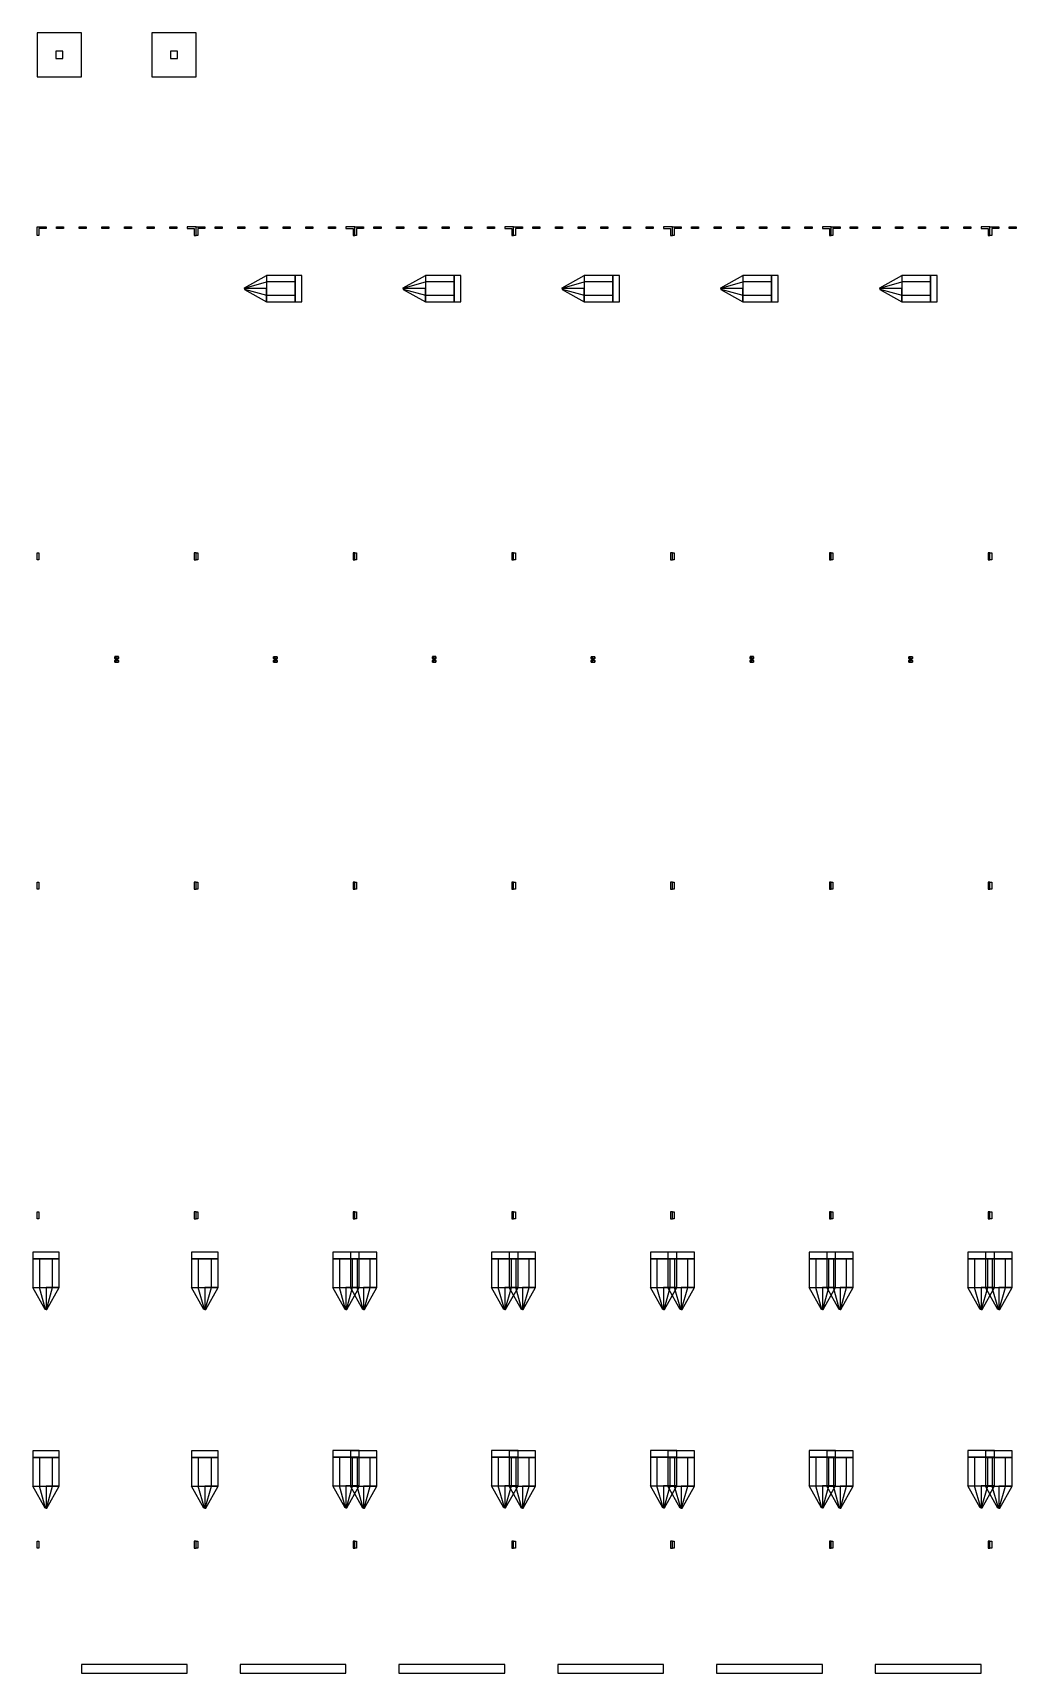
# Model space of a CAD drawing. Extents: x -50899 to 50899, y -48295 to 50898.
# Drawn here: x -27950 to -16803, y -29475 to -10875 of the extents above; entities that cross this region are included whole.
import ezdxf

# ---------------------------------------------------------------- set-up
doc = ezdxf.new("R2010")
doc.units = 0
doc.layers.add('GAP', color=1, linetype='continuous')
doc.layers.add('PIN', color=3, linetype='continuous')

# ---------------------------------------------------------------- blocks, each defined once
blk = doc.blocks.new('Q1')
at = {"layer": 'GAP'}
for points in [[(-100, 26050), (0, 26050), (0, 26030), (-80, 26030), (-80, 25950), (-100, 25950), (-100, 26050)], [(117, 26050), (197, 26050), (197, 26030), (117, 26030), (117, 26050)], [(374, 26050), (454, 26050), (454, 26030), (374, 26030), (374, 26050)], [(631, 26050), (711, 26050), (711, 26030), (631, 26030), (631, 26050)], [(889, 26050), (969, 26050), (969, 26030), (889, 26030), (889, 26050)], [(1146, 26050), (1226, 26050), (1226, 26030), (1146, 26030), (1146, 26050)], [(1403, 26050), (1483, 26050), (1483, 26030), (1403, 26030), (1403, 26050)], [(1700, 26050), (1600, 26050), (1600, 26030), (1680, 26030), (1680, 25950), (1700, 25950), (1700, 26050)], [(-100, 22274), (-100, 22354), (-80, 22354), (-80, 22274), (-100, 22274)], [(1700, 22274), (1700, 22354), (1680, 22354), (1680, 22274), (1700, 22274)], [(-100, 18539), (-100, 18619), (-80, 18619), (-80, 18539), (-100, 18539)], [(1700, 18539), (1700, 18619), (1680, 18619), (1680, 18539), (1700, 18539)], [(-100, 14803), (-100, 14883), (-80, 14883), (-80, 14803), (-100, 14803)], [(1700, 14803), (1700, 14883), (1680, 14883), (1680, 14803), (1700, 14803)], [(-100, 11067), (-100, 11147), (-80, 11147), (-80, 11067), (-100, 11067)], [(1700, 11067), (1700, 11147), (1680, 11147), (1680, 11067), (1700, 11067)]]:
    blk.add_lwpolyline(points, dxfattribs=at)
blk = doc.blocks.new('Q1GAP')
for points in [[(-100, 28250), (-100, 27750), (400, 27750), (400, 28250), (-100, 28250)], [(1200, 28250), (1200, 27750), (1700, 27750), (1700, 28250), (1200, 28250)], [(110, 28040), (110, 27960), (190, 27960), (190, 28040), (110, 28040)], [(1410, 28040), (1410, 27960), (1490, 27960), (1490, 28040), (1410, 28040)], [(2500, 25350), (2250, 25350), (2250, 25360), (2500, 25500), (2500, 25350)], [(2500, 25350), (2250, 25350), (2250, 25360), (2500, 25500), (2500, 25350)], [(2825, 25500), (2500, 25500), (2500, 25200), (2825, 25200), (2825, 25500)], [(2825, 25500), (2500, 25500), (2500, 25200), (2825, 25200), (2825, 25500)], [(2900, 25500), (2825, 25500), (2825, 25200), (2900, 25200), (2900, 25500)], [(2900, 25500), (2825, 25500), (2825, 25200), (2900, 25200), (2900, 25500)], [(2500, 25350), (2250, 25350), (2250, 25340), (2500, 25200), (2500, 25350)], [(2500, 25350), (2250, 25350), (2250, 25340), (2500, 25200), (2500, 25350)], [(780, 21156), (780, 21176), (780, 21176), (780, 21156), (780, 21156)], [(820, 21176), (820, 21176), (780, 21176), (780, 21176), (820, 21176)], [(798, 21146), (780, 21156), (780, 21156), (797, 21146), (798, 21146)], [(780, 21134), (800, 21144), (800, 21144), (780, 21134), (780, 21134)], [(780, 21114), (780, 21134), (780, 21134), (780, 21114), (780, 21114)], [(820, 21114), (820, 21114), (780, 21114), (780, 21114), (820, 21114)], [(803, 21146), (803, 21146), (797, 21146), (797, 21146), (803, 21146)], [(800, 21144), (800, 21146), (800, 21146), (800, 21144), (800, 21144)], [(800, 21144), (800, 21146), (800, 21146), (800, 21144), (800, 21144)], [(820, 21134), (800, 21144), (800, 21144), (820, 21134), (820, 21134)], [(802, 21146), (820, 21156), (820, 21156), (803, 21146), (802, 21146)], [(820, 21156), (820, 21176), (820, 21176), (820, 21156), (820, 21156)], [(820, 21114), (820, 21134), (820, 21134), (820, 21114), (820, 21114)], [(3250, 14425), (3250, 14350), (3550, 14350), (3550, 14425), (3250, 14425)], [(3250, 14425), (3250, 14350), (3550, 14350), (3550, 14425), (3250, 14425)], [(3250, 14350), (3250, 14025), (3550, 14025), (3550, 14350), (3250, 14350)], [(3250, 14350), (3250, 14025), (3550, 14025), (3550, 14350), (3250, 14350)], [(3400, 14025), (3400, 13775), (3390, 13775), (3250, 14025), (3400, 14025)], [(3400, 14025), (3400, 13775), (3390, 13775), (3250, 14025), (3400, 14025)], [(3400, 14025), (3400, 13775), (3410, 13775), (3550, 14025), (3400, 14025)], [(3400, 14025), (3400, 13775), (3410, 13775), (3550, 14025), (3400, 14025)], [(3250, 12175), (3250, 12100), (3550, 12100), (3550, 12175), (3250, 12175)], [(3250, 12175), (3250, 12100), (3550, 12100), (3550, 12175), (3250, 12175)], [(3250, 12100), (3250, 11775), (3550, 11775), (3550, 12100), (3250, 12100)], [(3250, 12100), (3250, 11775), (3550, 11775), (3550, 12100), (3250, 12100)], [(3400, 11775), (3400, 11525), (3390, 11525), (3250, 11775), (3400, 11775)], [(3400, 11775), (3400, 11525), (3390, 11525), (3250, 11775), (3400, 11775)], [(3400, 11775), (3400, 11525), (3410, 11525), (3550, 11775), (3400, 11775)], [(3400, 11775), (3400, 11525), (3410, 11525), (3550, 11775), (3400, 11775)], [(400, 9750), (400, 9650), (1600, 9650), (1600, 9750), (400, 9750)]]:
    blk.add_lwpolyline(points)
blk = doc.blocks.new('Q1PIN')
for points in [[(2500, 25350), (2250, 25350), (2250, 25355), (2500, 25425), (2500, 25350)], [(2500, 25350), (2250, 25350), (2250, 25355), (2500, 25425), (2500, 25350)], [(2500, 25350), (2250, 25350), (2250, 25345), (2500, 25275), (2500, 25350)], [(2500, 25350), (2250, 25350), (2250, 25345), (2500, 25275), (2500, 25350)], [(2825, 25425), (2500, 25425), (2500, 25275), (2825, 25275), (2825, 25425)], [(2825, 25425), (2500, 25425), (2500, 25275), (2825, 25275), (2825, 25425)], [(820, 21156.2), (820, 21176.2), (780, 21176.2), (780, 21156.2), (820, 21156.2)], [(800, 21146.2), (800, 21156.2), (780, 21156.2), (797.5, 21146.2), (800, 21146.2)], [(800, 21134), (800, 21144), (799.85, 21144), (780, 21134), (800, 21134)], [(820, 21114), (820, 21134), (780, 21134), (780, 21114), (820, 21114)], [(800.15, 21144), (800.15, 21146), (799.85, 21146), (799.85, 21144), (800.15, 21144)], [(800, 21146.2), (800, 21156.2), (820, 21156.2), (802.5, 21146.2), (800, 21146.2)], [(800, 21134), (800, 21144), (800.15, 21144), (820, 21134), (800, 21134)], [(3325, 14350), (3325, 14025), (3475, 14025), (3475, 14350), (3325, 14350)], [(3325, 14350), (3325, 14025), (3475, 14025), (3475, 14350), (3325, 14350)], [(3400, 14025), (3400, 13775), (3395, 13775), (3325, 14025), (3400, 14025)], [(3400, 14025), (3400, 13775), (3395, 13775), (3325, 14025), (3400, 14025)], [(3400, 14025), (3400, 13775), (3405, 13775), (3475, 14025), (3400, 14025)], [(3400, 14025), (3400, 13775), (3405, 13775), (3475, 14025), (3400, 14025)], [(3325, 12100), (3325, 11775), (3475, 11775), (3475, 12100), (3325, 12100)], [(3325, 12100), (3325, 11775), (3475, 11775), (3475, 12100), (3325, 12100)], [(3400, 11775), (3400, 11525), (3395, 11525), (3325, 11775), (3400, 11775)], [(3400, 11775), (3400, 11525), (3395, 11525), (3325, 11775), (3400, 11775)], [(3400, 11775), (3400, 11525), (3405, 11525), (3475, 11775), (3400, 11775)], [(3400, 11775), (3400, 11525), (3405, 11525), (3475, 11775), (3400, 11775)]]:
    blk.add_lwpolyline(points)
blk = doc.blocks.new('Q2')
at = {"layer": 'GAP'}
for points in [[(-100, 26050), (0, 26050), (0, 26030), (-80, 26030), (-80, 25950), (-100, 25950), (-100, 26050)], [(117, 26050), (197, 26050), (197, 26030), (117, 26030), (117, 26050)], [(374, 26050), (454, 26050), (454, 26030), (374, 26030), (374, 26050)], [(631, 26050), (711, 26050), (711, 26030), (631, 26030), (631, 26050)], [(889, 26050), (969, 26050), (969, 26030), (889, 26030), (889, 26050)], [(1146, 26050), (1226, 26050), (1226, 26030), (1146, 26030), (1146, 26050)], [(1403, 26050), (1483, 26050), (1483, 26030), (1403, 26030), (1403, 26050)], [(1700, 26050), (1600, 26050), (1600, 26030), (1680, 26030), (1680, 25950), (1700, 25950), (1700, 26050)], [(-100, 22274), (-100, 22354), (-80, 22354), (-80, 22274), (-100, 22274)], [(1700, 22274), (1700, 22354), (1680, 22354), (1680, 22274), (1700, 22274)], [(-100, 18539), (-100, 18619), (-80, 18619), (-80, 18539), (-100, 18539)], [(1700, 18539), (1700, 18619), (1680, 18619), (1680, 18539), (1700, 18539)], [(-100, 14803), (-100, 14883), (-80, 14883), (-80, 14803), (-100, 14803)], [(1700, 14803), (1700, 14883), (1680, 14883), (1680, 14803), (1700, 14803)], [(-100, 11067), (-100, 11147), (-80, 11147), (-80, 11067), (-100, 11067)], [(1700, 11067), (1700, 11147), (1680, 11147), (1680, 11067), (1700, 11067)]]:
    blk.add_lwpolyline(points, dxfattribs=at)
blk = doc.blocks.new('Q2GAP')
for points in [[(2500, 25350), (2250, 25350), (2250, 25360), (2500, 25500), (2500, 25350)], [(2500, 25350), (2250, 25350), (2250, 25360), (2500, 25500), (2500, 25350)], [(2825, 25500), (2500, 25500), (2500, 25200), (2825, 25200), (2825, 25500)], [(2825, 25500), (2500, 25500), (2500, 25200), (2825, 25200), (2825, 25500)], [(2900, 25500), (2825, 25500), (2825, 25200), (2900, 25200), (2900, 25500)], [(2900, 25500), (2825, 25500), (2825, 25200), (2900, 25200), (2900, 25500)], [(2500, 25350), (2250, 25350), (2250, 25340), (2500, 25200), (2500, 25350)], [(2500, 25350), (2250, 25350), (2250, 25340), (2500, 25200), (2500, 25350)], [(780, 21156), (780, 21176), (780, 21176), (780, 21156), (780, 21156)], [(820, 21176), (820, 21176), (780, 21176), (780, 21176), (820, 21176)], [(798, 21146), (780, 21156), (780, 21156), (797, 21146), (798, 21146)], [(780, 21134), (800, 21144), (800, 21144), (780, 21134), (780, 21134)], [(780, 21114), (780, 21134), (780, 21134), (780, 21114), (780, 21114)], [(820, 21114), (820, 21114), (780, 21114), (780, 21114), (820, 21114)], [(803, 21146), (803, 21146), (797, 21146), (797, 21146), (803, 21146)], [(800, 21144), (800, 21146), (800, 21146), (800, 21144), (800, 21144)], [(800, 21144), (800, 21146), (800, 21146), (800, 21144), (800, 21144)], [(820, 21134), (800, 21144), (800, 21144), (820, 21134), (820, 21134)], [(802, 21146), (820, 21156), (820, 21156), (803, 21146), (802, 21146)], [(820, 21156), (820, 21176), (820, 21176), (820, 21156), (820, 21156)], [(820, 21114), (820, 21134), (820, 21134), (820, 21114), (820, 21114)], [(-1950, 14425), (-1950, 14350), (-1650, 14350), (-1650, 14425), (-1950, 14425)], [(-1950, 14425), (-1950, 14350), (-1650, 14350), (-1650, 14425), (-1950, 14425)], [(-1950, 14350), (-1950, 14025), (-1650, 14025), (-1650, 14350), (-1950, 14350)], [(-1950, 14350), (-1950, 14025), (-1650, 14025), (-1650, 14350), (-1950, 14350)], [(3250, 14425), (3250, 14350), (3550, 14350), (3550, 14425), (3250, 14425)], [(3250, 14425), (3250, 14350), (3550, 14350), (3550, 14425), (3250, 14425)], [(3250, 14350), (3250, 14025), (3550, 14025), (3550, 14350), (3250, 14350)], [(3250, 14350), (3250, 14025), (3550, 14025), (3550, 14350), (3250, 14350)], [(-1800, 14025), (-1800, 13775), (-1810, 13775), (-1950, 14025), (-1800, 14025)], [(-1800, 14025), (-1800, 13775), (-1810, 13775), (-1950, 14025), (-1800, 14025)], [(-1800, 14025), (-1800, 13775), (-1790, 13775), (-1650, 14025), (-1800, 14025)], [(-1800, 14025), (-1800, 13775), (-1790, 13775), (-1650, 14025), (-1800, 14025)], [(3400, 14025), (3400, 13775), (3390, 13775), (3250, 14025), (3400, 14025)], [(3400, 14025), (3400, 13775), (3390, 13775), (3250, 14025), (3400, 14025)], [(3400, 14025), (3400, 13775), (3410, 13775), (3550, 14025), (3400, 14025)], [(3400, 14025), (3400, 13775), (3410, 13775), (3550, 14025), (3400, 14025)], [(-1950, 12170), (-1950, 12095), (-1650, 12095), (-1650, 12170), (-1950, 12170)], [(-1950, 12170), (-1950, 12095), (-1650, 12095), (-1650, 12170), (-1950, 12170)], [(-1950, 12095), (-1950, 11770), (-1650, 11770), (-1650, 12095), (-1950, 12095)], [(-1950, 12095), (-1950, 11770), (-1650, 11770), (-1650, 12095), (-1950, 12095)], [(3250, 12175), (3250, 12100), (3550, 12100), (3550, 12175), (3250, 12175)], [(3250, 12175), (3250, 12100), (3550, 12100), (3550, 12175), (3250, 12175)], [(3250, 12100), (3250, 11775), (3550, 11775), (3550, 12100), (3250, 12100)], [(3250, 12100), (3250, 11775), (3550, 11775), (3550, 12100), (3250, 12100)], [(-1800, 11770), (-1800, 11520), (-1810, 11520), (-1950, 11770), (-1800, 11770)], [(-1800, 11770), (-1800, 11520), (-1810, 11520), (-1950, 11770), (-1800, 11770)], [(-1800, 11770), (-1800, 11520), (-1790, 11520), (-1650, 11770), (-1800, 11770)], [(-1800, 11770), (-1800, 11520), (-1790, 11520), (-1650, 11770), (-1800, 11770)], [(3400, 11775), (3400, 11525), (3390, 11525), (3250, 11775), (3400, 11775)], [(3400, 11775), (3400, 11525), (3390, 11525), (3250, 11775), (3400, 11775)], [(3400, 11775), (3400, 11525), (3410, 11525), (3550, 11775), (3400, 11775)], [(3400, 11775), (3400, 11525), (3410, 11525), (3550, 11775), (3400, 11775)], [(400, 9750), (400, 9650), (1600, 9650), (1600, 9750), (400, 9750)]]:
    blk.add_lwpolyline(points)
blk = doc.blocks.new('Q2PIN')
for points in [[(2500, 25350), (2250, 25350), (2250, 25355), (2500, 25425), (2500, 25350)], [(2500, 25350), (2250, 25350), (2250, 25355), (2500, 25425), (2500, 25350)], [(2500, 25350), (2250, 25350), (2250, 25345), (2500, 25275), (2500, 25350)], [(2500, 25350), (2250, 25350), (2250, 25345), (2500, 25275), (2500, 25350)], [(2825, 25425), (2500, 25425), (2500, 25275), (2825, 25275), (2825, 25425)], [(2825, 25425), (2500, 25425), (2500, 25275), (2825, 25275), (2825, 25425)], [(820, 21156.15), (820, 21176.15), (780, 21176.15), (780, 21156.15), (820, 21156.15)], [(800, 21146.15), (800, 21156.15), (780, 21156.15), (797.5, 21146.15), (800, 21146.15)], [(800, 21134), (800, 21144), (799.85, 21144), (780, 21134), (800, 21134)], [(820, 21114), (820, 21134), (780, 21134), (780, 21114), (820, 21114)], [(800.15, 21144), (800.15, 21146), (799.85, 21146), (799.85, 21144), (800.15, 21144)], [(800, 21146.15), (800, 21156.15), (820, 21156.15), (802.5, 21146.15), (800, 21146.15)], [(800, 21134), (800, 21144), (800.15, 21144), (820, 21134), (800, 21134)], [(-1875, 14350), (-1875, 14025), (-1725, 14025), (-1725, 14350), (-1875, 14350)], [(-1875, 14350), (-1875, 14025), (-1725, 14025), (-1725, 14350), (-1875, 14350)], [(3325, 14350), (3325, 14025), (3475, 14025), (3475, 14350), (3325, 14350)], [(3325, 14350), (3325, 14025), (3475, 14025), (3475, 14350), (3325, 14350)], [(-1800, 14025), (-1800, 13775), (-1805, 13775), (-1875, 14025), (-1800, 14025)], [(-1800, 14025), (-1800, 13775), (-1805, 13775), (-1875, 14025), (-1800, 14025)], [(-1800, 14025), (-1800, 13775), (-1795, 13775), (-1725, 14025), (-1800, 14025)], [(-1800, 14025), (-1800, 13775), (-1795, 13775), (-1725, 14025), (-1800, 14025)], [(3400, 14025), (3400, 13775), (3395, 13775), (3325, 14025), (3400, 14025)], [(3400, 14025), (3400, 13775), (3395, 13775), (3325, 14025), (3400, 14025)], [(3400, 14025), (3400, 13775), (3405, 13775), (3475, 14025), (3400, 14025)], [(3400, 14025), (3400, 13775), (3405, 13775), (3475, 14025), (3400, 14025)], [(-1875, 12095), (-1875, 11770), (-1725, 11770), (-1725, 12095), (-1875, 12095)], [(-1875, 12095), (-1875, 11770), (-1725, 11770), (-1725, 12095), (-1875, 12095)], [(3325, 12100), (3325, 11775), (3475, 11775), (3475, 12100), (3325, 12100)], [(3325, 12100), (3325, 11775), (3475, 11775), (3475, 12100), (3325, 12100)], [(-1800, 11770), (-1800, 11520), (-1805, 11520), (-1875, 11770), (-1800, 11770)], [(-1800, 11770), (-1800, 11520), (-1805, 11520), (-1875, 11770), (-1800, 11770)], [(-1800, 11770), (-1800, 11520), (-1795, 11520), (-1725, 11770), (-1800, 11770)], [(-1800, 11770), (-1800, 11520), (-1795, 11520), (-1725, 11770), (-1800, 11770)], [(3400, 11775), (3400, 11525), (3395, 11525), (3325, 11775), (3400, 11775)], [(3400, 11775), (3400, 11525), (3395, 11525), (3325, 11775), (3400, 11775)], [(3400, 11775), (3400, 11525), (3405, 11525), (3475, 11775), (3400, 11775)], [(3400, 11775), (3400, 11525), (3405, 11525), (3475, 11775), (3400, 11775)]]:
    blk.add_lwpolyline(points)
blk = doc.blocks.new('Q3')
at = {"layer": 'GAP'}
for points in [[(-100, 26050), (0, 26050), (0, 26030), (-80, 26030), (-80, 25950), (-100, 25950), (-100, 26050)], [(117, 26050), (197, 26050), (197, 26030), (117, 26030), (117, 26050)], [(374, 26050), (454, 26050), (454, 26030), (374, 26030), (374, 26050)], [(631, 26050), (711, 26050), (711, 26030), (631, 26030), (631, 26050)], [(889, 26050), (969, 26050), (969, 26030), (889, 26030), (889, 26050)], [(1146, 26050), (1226, 26050), (1226, 26030), (1146, 26030), (1146, 26050)], [(1403, 26050), (1483, 26050), (1483, 26030), (1403, 26030), (1403, 26050)], [(1700, 26050), (1600, 26050), (1600, 26030), (1680, 26030), (1680, 25950), (1700, 25950), (1700, 26050)], [(-100, 22274), (-100, 22354), (-80, 22354), (-80, 22274), (-100, 22274)], [(1700, 22274), (1700, 22354), (1680, 22354), (1680, 22274), (1700, 22274)], [(-100, 18539), (-100, 18619), (-80, 18619), (-80, 18539), (-100, 18539)], [(1700, 18539), (1700, 18619), (1680, 18619), (1680, 18539), (1700, 18539)], [(-100, 14803), (-100, 14883), (-80, 14883), (-80, 14803), (-100, 14803)], [(1700, 14803), (1700, 14883), (1680, 14883), (1680, 14803), (1700, 14803)], [(-100, 11067), (-100, 11147), (-80, 11147), (-80, 11067), (-100, 11067)], [(1700, 11067), (1700, 11147), (1680, 11147), (1680, 11067), (1700, 11067)]]:
    blk.add_lwpolyline(points, dxfattribs=at)
blk = doc.blocks.new('Q3GAP')
for points in [[(2500, 25350), (2250, 25350), (2250, 25360), (2500, 25500), (2500, 25350)], [(2500, 25350), (2250, 25350), (2250, 25360), (2500, 25500), (2500, 25350)], [(2825, 25500), (2500, 25500), (2500, 25200), (2825, 25200), (2825, 25500)], [(2825, 25500), (2500, 25500), (2500, 25200), (2825, 25200), (2825, 25500)], [(2900, 25500), (2825, 25500), (2825, 25200), (2900, 25200), (2900, 25500)], [(2900, 25500), (2825, 25500), (2825, 25200), (2900, 25200), (2900, 25500)], [(2500, 25350), (2250, 25350), (2250, 25340), (2500, 25200), (2500, 25350)], [(2500, 25350), (2250, 25350), (2250, 25340), (2500, 25200), (2500, 25350)], [(780, 21156), (780, 21176), (780, 21176), (780, 21156), (780, 21156)], [(820, 21176), (820, 21176), (780, 21176), (780, 21176), (820, 21176)], [(798, 21146), (780, 21156), (780, 21156), (797, 21146), (798, 21146)], [(780, 21134), (800, 21144), (800, 21144), (780, 21134), (780, 21134)], [(780, 21114), (780, 21134), (780, 21134), (780, 21114), (780, 21114)], [(820, 21114), (820, 21114), (780, 21114), (780, 21114), (820, 21114)], [(803, 21146), (803, 21146), (797, 21146), (797, 21146), (803, 21146)], [(800, 21144), (800, 21146), (800, 21146), (800, 21144), (800, 21144)], [(800, 21144), (800, 21146), (800, 21146), (800, 21144), (800, 21144)], [(820, 21134), (800, 21144), (800, 21144), (820, 21134), (820, 21134)], [(802, 21146), (820, 21156), (820, 21156), (803, 21146), (802, 21146)], [(820, 21156), (820, 21176), (820, 21176), (820, 21156), (820, 21156)], [(820, 21114), (820, 21134), (820, 21134), (820, 21114), (820, 21114)], [(-1950, 14425), (-1950, 14350), (-1650, 14350), (-1650, 14425), (-1950, 14425)], [(-1950, 14425), (-1950, 14350), (-1650, 14350), (-1650, 14425), (-1950, 14425)], [(-1950, 14350), (-1950, 14025), (-1650, 14025), (-1650, 14350), (-1950, 14350)], [(-1950, 14350), (-1950, 14025), (-1650, 14025), (-1650, 14350), (-1950, 14350)], [(3250, 14425), (3250, 14350), (3550, 14350), (3550, 14425), (3250, 14425)], [(3250, 14425), (3250, 14350), (3550, 14350), (3550, 14425), (3250, 14425)], [(3250, 14350), (3250, 14025), (3550, 14025), (3550, 14350), (3250, 14350)], [(3250, 14350), (3250, 14025), (3550, 14025), (3550, 14350), (3250, 14350)], [(-1800, 14025), (-1800, 13775), (-1810, 13775), (-1950, 14025), (-1800, 14025)], [(-1800, 14025), (-1800, 13775), (-1810, 13775), (-1950, 14025), (-1800, 14025)], [(-1800, 14025), (-1800, 13775), (-1790, 13775), (-1650, 14025), (-1800, 14025)], [(-1800, 14025), (-1800, 13775), (-1790, 13775), (-1650, 14025), (-1800, 14025)], [(3400, 14025), (3400, 13775), (3390, 13775), (3250, 14025), (3400, 14025)], [(3400, 14025), (3400, 13775), (3390, 13775), (3250, 14025), (3400, 14025)], [(3400, 14025), (3400, 13775), (3410, 13775), (3550, 14025), (3400, 14025)], [(3400, 14025), (3400, 13775), (3410, 13775), (3550, 14025), (3400, 14025)], [(-1950, 12170), (-1950, 12095), (-1650, 12095), (-1650, 12170), (-1950, 12170)], [(-1950, 12170), (-1950, 12095), (-1650, 12095), (-1650, 12170), (-1950, 12170)], [(-1950, 12095), (-1950, 11770), (-1650, 11770), (-1650, 12095), (-1950, 12095)], [(-1950, 12095), (-1950, 11770), (-1650, 11770), (-1650, 12095), (-1950, 12095)], [(3250, 12175), (3250, 12100), (3550, 12100), (3550, 12175), (3250, 12175)], [(3250, 12175), (3250, 12100), (3550, 12100), (3550, 12175), (3250, 12175)], [(3250, 12100), (3250, 11775), (3550, 11775), (3550, 12100), (3250, 12100)], [(3250, 12100), (3250, 11775), (3550, 11775), (3550, 12100), (3250, 12100)], [(-1800, 11770), (-1800, 11520), (-1810, 11520), (-1950, 11770), (-1800, 11770)], [(-1800, 11770), (-1800, 11520), (-1810, 11520), (-1950, 11770), (-1800, 11770)], [(-1800, 11770), (-1800, 11520), (-1790, 11520), (-1650, 11770), (-1800, 11770)], [(-1800, 11770), (-1800, 11520), (-1790, 11520), (-1650, 11770), (-1800, 11770)], [(3400, 11775), (3400, 11525), (3390, 11525), (3250, 11775), (3400, 11775)], [(3400, 11775), (3400, 11525), (3390, 11525), (3250, 11775), (3400, 11775)], [(3400, 11775), (3400, 11525), (3410, 11525), (3550, 11775), (3400, 11775)], [(3400, 11775), (3400, 11525), (3410, 11525), (3550, 11775), (3400, 11775)], [(400, 9750), (400, 9650), (1600, 9650), (1600, 9750), (400, 9750)]]:
    blk.add_lwpolyline(points)
blk = doc.blocks.new('Q3PIN')
for points in [[(2500, 25350), (2250, 25350), (2250, 25355), (2500, 25425), (2500, 25350)], [(2500, 25350), (2250, 25350), (2250, 25355), (2500, 25425), (2500, 25350)], [(2500, 25350), (2250, 25350), (2250, 25345), (2500, 25275), (2500, 25350)], [(2500, 25350), (2250, 25350), (2250, 25345), (2500, 25275), (2500, 25350)], [(2825, 25425), (2500, 25425), (2500, 25275), (2825, 25275), (2825, 25425)], [(2825, 25425), (2500, 25425), (2500, 25275), (2825, 25275), (2825, 25425)], [(820, 21156.2), (820, 21176.2), (780, 21176.2), (780, 21156.2), (820, 21156.2)], [(800, 21146.2), (800, 21156.2), (780, 21156.2), (797.5, 21146.2), (800, 21146.2)], [(800, 21134), (800, 21144), (799.825, 21144), (780, 21134), (800, 21134)], [(820, 21114), (820, 21134), (780, 21134), (780, 21114), (820, 21114)], [(800.175, 21144), (800.175, 21146), (799.825, 21146), (799.825, 21144), (800.175, 21144)], [(800, 21146.2), (800, 21156.2), (820, 21156.2), (802.5, 21146.2), (800, 21146.2)], [(800, 21134), (800, 21144), (800.175, 21144), (820, 21134), (800, 21134)], [(-1875, 14350), (-1875, 14025), (-1725, 14025), (-1725, 14350), (-1875, 14350)], [(-1875, 14350), (-1875, 14025), (-1725, 14025), (-1725, 14350), (-1875, 14350)], [(3325, 14350), (3325, 14025), (3475, 14025), (3475, 14350), (3325, 14350)], [(3325, 14350), (3325, 14025), (3475, 14025), (3475, 14350), (3325, 14350)], [(-1800, 14025), (-1800, 13775), (-1805, 13775), (-1875, 14025), (-1800, 14025)], [(-1800, 14025), (-1800, 13775), (-1805, 13775), (-1875, 14025), (-1800, 14025)], [(-1800, 14025), (-1800, 13775), (-1795, 13775), (-1725, 14025), (-1800, 14025)], [(-1800, 14025), (-1800, 13775), (-1795, 13775), (-1725, 14025), (-1800, 14025)], [(3400, 14025), (3400, 13775), (3395, 13775), (3325, 14025), (3400, 14025)], [(3400, 14025), (3400, 13775), (3395, 13775), (3325, 14025), (3400, 14025)], [(3400, 14025), (3400, 13775), (3405, 13775), (3475, 14025), (3400, 14025)], [(3400, 14025), (3400, 13775), (3405, 13775), (3475, 14025), (3400, 14025)], [(-1875, 12095), (-1875, 11770), (-1725, 11770), (-1725, 12095), (-1875, 12095)], [(-1875, 12095), (-1875, 11770), (-1725, 11770), (-1725, 12095), (-1875, 12095)], [(3325, 12100), (3325, 11775), (3475, 11775), (3475, 12100), (3325, 12100)], [(3325, 12100), (3325, 11775), (3475, 11775), (3475, 12100), (3325, 12100)], [(-1800, 11770), (-1800, 11520), (-1805, 11520), (-1875, 11770), (-1800, 11770)], [(-1800, 11770), (-1800, 11520), (-1805, 11520), (-1875, 11770), (-1800, 11770)], [(-1800, 11770), (-1800, 11520), (-1795, 11520), (-1725, 11770), (-1800, 11770)], [(-1800, 11770), (-1800, 11520), (-1795, 11520), (-1725, 11770), (-1800, 11770)], [(3400, 11775), (3400, 11525), (3395, 11525), (3325, 11775), (3400, 11775)], [(3400, 11775), (3400, 11525), (3395, 11525), (3325, 11775), (3400, 11775)], [(3400, 11775), (3400, 11525), (3405, 11525), (3475, 11775), (3400, 11775)], [(3400, 11775), (3400, 11525), (3405, 11525), (3475, 11775), (3400, 11775)]]:
    blk.add_lwpolyline(points)
blk = doc.blocks.new('Q4')
at = {"layer": 'GAP'}
for points in [[(-100, 26050), (0, 26050), (0, 26030), (-80, 26030), (-80, 25950), (-100, 25950), (-100, 26050)], [(117, 26050), (197, 26050), (197, 26030), (117, 26030), (117, 26050)], [(374, 26050), (454, 26050), (454, 26030), (374, 26030), (374, 26050)], [(631, 26050), (711, 26050), (711, 26030), (631, 26030), (631, 26050)], [(889, 26050), (969, 26050), (969, 26030), (889, 26030), (889, 26050)], [(1146, 26050), (1226, 26050), (1226, 26030), (1146, 26030), (1146, 26050)], [(1403, 26050), (1483, 26050), (1483, 26030), (1403, 26030), (1403, 26050)], [(1700, 26050), (1600, 26050), (1600, 26030), (1680, 26030), (1680, 25950), (1700, 25950), (1700, 26050)], [(-100, 22274), (-100, 22354), (-80, 22354), (-80, 22274), (-100, 22274)], [(1700, 22274), (1700, 22354), (1680, 22354), (1680, 22274), (1700, 22274)], [(-100, 18539), (-100, 18619), (-80, 18619), (-80, 18539), (-100, 18539)], [(1700, 18539), (1700, 18619), (1680, 18619), (1680, 18539), (1700, 18539)], [(-100, 14803), (-100, 14883), (-80, 14883), (-80, 14803), (-100, 14803)], [(1700, 14803), (1700, 14883), (1680, 14883), (1680, 14803), (1700, 14803)], [(-100, 11067), (-100, 11147), (-80, 11147), (-80, 11067), (-100, 11067)], [(1700, 11067), (1700, 11147), (1680, 11147), (1680, 11067), (1700, 11067)]]:
    blk.add_lwpolyline(points, dxfattribs=at)
blk = doc.blocks.new('Q4GAP')
for points in [[(2500, 25350), (2250, 25350), (2250, 25360), (2500, 25500), (2500, 25350)], [(2500, 25350), (2250, 25350), (2250, 25360), (2500, 25500), (2500, 25350)], [(2825, 25500), (2500, 25500), (2500, 25200), (2825, 25200), (2825, 25500)], [(2825, 25500), (2500, 25500), (2500, 25200), (2825, 25200), (2825, 25500)], [(2900, 25500), (2825, 25500), (2825, 25200), (2900, 25200), (2900, 25500)], [(2900, 25500), (2825, 25500), (2825, 25200), (2900, 25200), (2900, 25500)], [(2500, 25350), (2250, 25350), (2250, 25340), (2500, 25200), (2500, 25350)], [(2500, 25350), (2250, 25350), (2250, 25340), (2500, 25200), (2500, 25350)], [(780, 21156), (780, 21176), (780, 21176), (780, 21156), (780, 21156)], [(820, 21176), (820, 21176), (780, 21176), (780, 21176), (820, 21176)], [(798, 21146), (780, 21156), (780, 21156), (797, 21146), (798, 21146)], [(780, 21134), (800, 21144), (800, 21144), (780, 21134), (780, 21134)], [(780, 21114), (780, 21134), (780, 21134), (780, 21114), (780, 21114)], [(820, 21114), (820, 21114), (780, 21114), (780, 21114), (820, 21114)], [(803, 21146), (803, 21146), (797, 21146), (797, 21146), (803, 21146)], [(800, 21144), (800, 21146), (800, 21146), (800, 21144), (800, 21144)], [(800, 21144), (800, 21146), (800, 21146), (800, 21144), (800, 21144)], [(820, 21134), (800, 21144), (800, 21144), (820, 21134), (820, 21134)], [(802, 21146), (820, 21156), (820, 21156), (803, 21146), (802, 21146)], [(820, 21156), (820, 21176), (820, 21176), (820, 21156), (820, 21156)], [(820, 21114), (820, 21134), (820, 21134), (820, 21114), (820, 21114)], [(-1950, 14425), (-1950, 14350), (-1650, 14350), (-1650, 14425), (-1950, 14425)], [(-1950, 14425), (-1950, 14350), (-1650, 14350), (-1650, 14425), (-1950, 14425)], [(-1950, 14350), (-1950, 14025), (-1650, 14025), (-1650, 14350), (-1950, 14350)], [(-1950, 14350), (-1950, 14025), (-1650, 14025), (-1650, 14350), (-1950, 14350)], [(3250, 14425), (3250, 14350), (3550, 14350), (3550, 14425), (3250, 14425)], [(3250, 14425), (3250, 14350), (3550, 14350), (3550, 14425), (3250, 14425)], [(3250, 14350), (3250, 14025), (3550, 14025), (3550, 14350), (3250, 14350)], [(3250, 14350), (3250, 14025), (3550, 14025), (3550, 14350), (3250, 14350)], [(-1800, 14025), (-1800, 13775), (-1810, 13775), (-1950, 14025), (-1800, 14025)], [(-1800, 14025), (-1800, 13775), (-1810, 13775), (-1950, 14025), (-1800, 14025)], [(-1800, 14025), (-1800, 13775), (-1790, 13775), (-1650, 14025), (-1800, 14025)], [(-1800, 14025), (-1800, 13775), (-1790, 13775), (-1650, 14025), (-1800, 14025)], [(3400, 14025), (3400, 13775), (3390, 13775), (3250, 14025), (3400, 14025)], [(3400, 14025), (3400, 13775), (3390, 13775), (3250, 14025), (3400, 14025)], [(3400, 14025), (3400, 13775), (3410, 13775), (3550, 14025), (3400, 14025)], [(3400, 14025), (3400, 13775), (3410, 13775), (3550, 14025), (3400, 14025)], [(-1950, 12170), (-1950, 12095), (-1650, 12095), (-1650, 12170), (-1950, 12170)], [(-1950, 12170), (-1950, 12095), (-1650, 12095), (-1650, 12170), (-1950, 12170)], [(-1950, 12095), (-1950, 11770), (-1650, 11770), (-1650, 12095), (-1950, 12095)], [(-1950, 12095), (-1950, 11770), (-1650, 11770), (-1650, 12095), (-1950, 12095)], [(3250, 12175), (3250, 12100), (3550, 12100), (3550, 12175), (3250, 12175)], [(3250, 12175), (3250, 12100), (3550, 12100), (3550, 12175), (3250, 12175)], [(3250, 12100), (3250, 11775), (3550, 11775), (3550, 12100), (3250, 12100)], [(3250, 12100), (3250, 11775), (3550, 11775), (3550, 12100), (3250, 12100)], [(-1800, 11770), (-1800, 11520), (-1810, 11520), (-1950, 11770), (-1800, 11770)], [(-1800, 11770), (-1800, 11520), (-1810, 11520), (-1950, 11770), (-1800, 11770)], [(-1800, 11770), (-1800, 11520), (-1790, 11520), (-1650, 11770), (-1800, 11770)], [(-1800, 11770), (-1800, 11520), (-1790, 11520), (-1650, 11770), (-1800, 11770)], [(3400, 11775), (3400, 11525), (3390, 11525), (3250, 11775), (3400, 11775)], [(3400, 11775), (3400, 11525), (3390, 11525), (3250, 11775), (3400, 11775)], [(3400, 11775), (3400, 11525), (3410, 11525), (3550, 11775), (3400, 11775)], [(3400, 11775), (3400, 11525), (3410, 11525), (3550, 11775), (3400, 11775)], [(400, 9750), (400, 9650), (1600, 9650), (1600, 9750), (400, 9750)]]:
    blk.add_lwpolyline(points)
blk = doc.blocks.new('Q4PIN')
for points in [[(2500, 25350), (2250, 25350), (2250, 25355), (2500, 25425), (2500, 25350)], [(2500, 25350), (2250, 25350), (2250, 25355), (2500, 25425), (2500, 25350)], [(2500, 25350), (2250, 25350), (2250, 25345), (2500, 25275), (2500, 25350)], [(2500, 25350), (2250, 25350), (2250, 25345), (2500, 25275), (2500, 25350)], [(2825, 25425), (2500, 25425), (2500, 25275), (2825, 25275), (2825, 25425)], [(2825, 25425), (2500, 25425), (2500, 25275), (2825, 25275), (2825, 25425)], [(820, 21156.15), (820, 21176.15), (780, 21176.15), (780, 21156.15), (820, 21156.15)], [(800, 21146.15), (800, 21156.15), (780, 21156.15), (797.5, 21146.15), (800, 21146.15)], [(800, 21134), (800, 21144), (799.825, 21144), (780, 21134), (800, 21134)], [(820, 21114), (820, 21134), (780, 21134), (780, 21114), (820, 21114)], [(800.175, 21144), (800.175, 21146), (799.825, 21146), (799.825, 21144), (800.175, 21144)], [(800, 21146.15), (800, 21156.15), (820, 21156.15), (802.5, 21146.15), (800, 21146.15)], [(800, 21134), (800, 21144), (800.175, 21144), (820, 21134), (800, 21134)], [(-1875, 14350), (-1875, 14025), (-1725, 14025), (-1725, 14350), (-1875, 14350)], [(-1875, 14350), (-1875, 14025), (-1725, 14025), (-1725, 14350), (-1875, 14350)], [(3325, 14350), (3325, 14025), (3475, 14025), (3475, 14350), (3325, 14350)], [(3325, 14350), (3325, 14025), (3475, 14025), (3475, 14350), (3325, 14350)], [(-1800, 14025), (-1800, 13775), (-1805, 13775), (-1875, 14025), (-1800, 14025)], [(-1800, 14025), (-1800, 13775), (-1805, 13775), (-1875, 14025), (-1800, 14025)], [(-1800, 14025), (-1800, 13775), (-1795, 13775), (-1725, 14025), (-1800, 14025)], [(-1800, 14025), (-1800, 13775), (-1795, 13775), (-1725, 14025), (-1800, 14025)], [(3400, 14025), (3400, 13775), (3395, 13775), (3325, 14025), (3400, 14025)], [(3400, 14025), (3400, 13775), (3395, 13775), (3325, 14025), (3400, 14025)], [(3400, 14025), (3400, 13775), (3405, 13775), (3475, 14025), (3400, 14025)], [(3400, 14025), (3400, 13775), (3405, 13775), (3475, 14025), (3400, 14025)], [(-1875, 12095), (-1875, 11770), (-1725, 11770), (-1725, 12095), (-1875, 12095)], [(-1875, 12095), (-1875, 11770), (-1725, 11770), (-1725, 12095), (-1875, 12095)], [(3325, 12100), (3325, 11775), (3475, 11775), (3475, 12100), (3325, 12100)], [(3325, 12100), (3325, 11775), (3475, 11775), (3475, 12100), (3325, 12100)], [(-1800, 11770), (-1800, 11520), (-1805, 11520), (-1875, 11770), (-1800, 11770)], [(-1800, 11770), (-1800, 11520), (-1805, 11520), (-1875, 11770), (-1800, 11770)], [(-1800, 11770), (-1800, 11520), (-1795, 11520), (-1725, 11770), (-1800, 11770)], [(-1800, 11770), (-1800, 11520), (-1795, 11520), (-1725, 11770), (-1800, 11770)], [(3400, 11775), (3400, 11525), (3395, 11525), (3325, 11775), (3400, 11775)], [(3400, 11775), (3400, 11525), (3395, 11525), (3325, 11775), (3400, 11775)], [(3400, 11775), (3400, 11525), (3405, 11525), (3475, 11775), (3400, 11775)], [(3400, 11775), (3400, 11525), (3405, 11525), (3475, 11775), (3400, 11775)]]:
    blk.add_lwpolyline(points)
blk = doc.blocks.new('Q5')
at = {"layer": 'GAP'}
for points in [[(-100, 26050), (0, 26050), (0, 26030), (-80, 26030), (-80, 25950), (-100, 25950), (-100, 26050)], [(117, 26050), (197, 26050), (197, 26030), (117, 26030), (117, 26050)], [(374, 26050), (454, 26050), (454, 26030), (374, 26030), (374, 26050)], [(631, 26050), (711, 26050), (711, 26030), (631, 26030), (631, 26050)], [(889, 26050), (969, 26050), (969, 26030), (889, 26030), (889, 26050)], [(1146, 26050), (1226, 26050), (1226, 26030), (1146, 26030), (1146, 26050)], [(1403, 26050), (1483, 26050), (1483, 26030), (1403, 26030), (1403, 26050)], [(1700, 26050), (1600, 26050), (1600, 26030), (1680, 26030), (1680, 25950), (1700, 25950), (1700, 26050)], [(-100, 22274), (-100, 22354), (-80, 22354), (-80, 22274), (-100, 22274)], [(1700, 22274), (1700, 22354), (1680, 22354), (1680, 22274), (1700, 22274)], [(-100, 18539), (-100, 18619), (-80, 18619), (-80, 18539), (-100, 18539)], [(1700, 18539), (1700, 18619), (1680, 18619), (1680, 18539), (1700, 18539)], [(-100, 14803), (-100, 14883), (-80, 14883), (-80, 14803), (-100, 14803)], [(1700, 14803), (1700, 14883), (1680, 14883), (1680, 14803), (1700, 14803)], [(-100, 11067), (-100, 11147), (-80, 11147), (-80, 11067), (-100, 11067)], [(1700, 11067), (1700, 11147), (1680, 11147), (1680, 11067), (1700, 11067)]]:
    blk.add_lwpolyline(points, dxfattribs=at)
blk = doc.blocks.new('Q5GAP')
for points in [[(2500, 25350), (2250, 25350), (2250, 25360), (2500, 25500), (2500, 25350)], [(2500, 25350), (2250, 25350), (2250, 25360), (2500, 25500), (2500, 25350)], [(2825, 25500), (2500, 25500), (2500, 25200), (2825, 25200), (2825, 25500)], [(2825, 25500), (2500, 25500), (2500, 25200), (2825, 25200), (2825, 25500)], [(2900, 25500), (2825, 25500), (2825, 25200), (2900, 25200), (2900, 25500)], [(2900, 25500), (2825, 25500), (2825, 25200), (2900, 25200), (2900, 25500)], [(2500, 25350), (2250, 25350), (2250, 25340), (2500, 25200), (2500, 25350)], [(2500, 25350), (2250, 25350), (2250, 25340), (2500, 25200), (2500, 25350)], [(780, 21156), (780, 21176), (780, 21176), (780, 21156), (780, 21156)], [(820, 21176), (820, 21176), (780, 21176), (780, 21176), (820, 21176)], [(798, 21146), (780, 21156), (780, 21156), (797, 21146), (798, 21146)], [(780, 21134), (800, 21144), (800, 21144), (780, 21134), (780, 21134)], [(780, 21114), (780, 21134), (780, 21134), (780, 21114), (780, 21114)], [(820, 21114), (820, 21114), (780, 21114), (780, 21114), (820, 21114)], [(803, 21146), (803, 21146), (797, 21146), (797, 21146), (803, 21146)], [(800, 21144), (800, 21146), (800, 21146), (800, 21144), (800, 21144)], [(800, 21144), (800, 21146), (800, 21146), (800, 21144), (800, 21144)], [(820, 21134), (800, 21144), (800, 21144), (820, 21134), (820, 21134)], [(802, 21146), (820, 21156), (820, 21156), (803, 21146), (802, 21146)], [(820, 21156), (820, 21176), (820, 21176), (820, 21156), (820, 21156)], [(820, 21114), (820, 21134), (820, 21134), (820, 21114), (820, 21114)], [(-1950, 14425), (-1950, 14350), (-1650, 14350), (-1650, 14425), (-1950, 14425)], [(-1950, 14425), (-1950, 14350), (-1650, 14350), (-1650, 14425), (-1950, 14425)], [(-1950, 14350), (-1950, 14025), (-1650, 14025), (-1650, 14350), (-1950, 14350)], [(-1950, 14350), (-1950, 14025), (-1650, 14025), (-1650, 14350), (-1950, 14350)], [(3250, 14425), (3250, 14350), (3550, 14350), (3550, 14425), (3250, 14425)], [(3250, 14425), (3250, 14350), (3550, 14350), (3550, 14425), (3250, 14425)], [(3250, 14350), (3250, 14025), (3550, 14025), (3550, 14350), (3250, 14350)], [(3250, 14350), (3250, 14025), (3550, 14025), (3550, 14350), (3250, 14350)], [(-1800, 14025), (-1800, 13775), (-1810, 13775), (-1950, 14025), (-1800, 14025)], [(-1800, 14025), (-1800, 13775), (-1810, 13775), (-1950, 14025), (-1800, 14025)], [(-1800, 14025), (-1800, 13775), (-1790, 13775), (-1650, 14025), (-1800, 14025)], [(-1800, 14025), (-1800, 13775), (-1790, 13775), (-1650, 14025), (-1800, 14025)], [(3400, 14025), (3400, 13775), (3390, 13775), (3250, 14025), (3400, 14025)], [(3400, 14025), (3400, 13775), (3390, 13775), (3250, 14025), (3400, 14025)], [(3400, 14025), (3400, 13775), (3410, 13775), (3550, 14025), (3400, 14025)], [(3400, 14025), (3400, 13775), (3410, 13775), (3550, 14025), (3400, 14025)], [(-1950, 12170), (-1950, 12095), (-1650, 12095), (-1650, 12170), (-1950, 12170)], [(-1950, 12170), (-1950, 12095), (-1650, 12095), (-1650, 12170), (-1950, 12170)], [(-1950, 12095), (-1950, 11770), (-1650, 11770), (-1650, 12095), (-1950, 12095)], [(-1950, 12095), (-1950, 11770), (-1650, 11770), (-1650, 12095), (-1950, 12095)], [(3250, 12175), (3250, 12100), (3550, 12100), (3550, 12175), (3250, 12175)], [(3250, 12175), (3250, 12100), (3550, 12100), (3550, 12175), (3250, 12175)], [(3250, 12100), (3250, 11775), (3550, 11775), (3550, 12100), (3250, 12100)], [(3250, 12100), (3250, 11775), (3550, 11775), (3550, 12100), (3250, 12100)], [(-1800, 11770), (-1800, 11520), (-1810, 11520), (-1950, 11770), (-1800, 11770)], [(-1800, 11770), (-1800, 11520), (-1810, 11520), (-1950, 11770), (-1800, 11770)], [(-1800, 11770), (-1800, 11520), (-1790, 11520), (-1650, 11770), (-1800, 11770)], [(-1800, 11770), (-1800, 11520), (-1790, 11520), (-1650, 11770), (-1800, 11770)], [(3400, 11775), (3400, 11525), (3390, 11525), (3250, 11775), (3400, 11775)], [(3400, 11775), (3400, 11525), (3390, 11525), (3250, 11775), (3400, 11775)], [(3400, 11775), (3400, 11525), (3410, 11525), (3550, 11775), (3400, 11775)], [(3400, 11775), (3400, 11525), (3410, 11525), (3550, 11775), (3400, 11775)], [(400, 9750), (400, 9650), (1600, 9650), (1600, 9750), (400, 9750)]]:
    blk.add_lwpolyline(points)
blk = doc.blocks.new('Q5PIN')
for points in [[(2500, 25350), (2250, 25350), (2250, 25355), (2500, 25425), (2500, 25350)], [(2500, 25350), (2250, 25350), (2250, 25355), (2500, 25425), (2500, 25350)], [(2500, 25350), (2250, 25350), (2250, 25345), (2500, 25275), (2500, 25350)], [(2500, 25350), (2250, 25350), (2250, 25345), (2500, 25275), (2500, 25350)], [(2825, 25425), (2500, 25425), (2500, 25275), (2825, 25275), (2825, 25425)], [(2825, 25425), (2500, 25425), (2500, 25275), (2825, 25275), (2825, 25425)], [(820, 21156.2), (820, 21176.2), (780, 21176.2), (780, 21156.2), (820, 21156.2)], [(800, 21146.2), (800, 21156.2), (780, 21156.2), (797.5, 21146.2), (800, 21146.2)], [(800, 21134), (800, 21144), (799.795, 21144), (780, 21134), (800, 21134)], [(820, 21114), (820, 21134), (780, 21134), (780, 21114), (820, 21114)], [(800.205, 21144), (800.205, 21146), (799.795, 21146), (799.795, 21144), (800.205, 21144)], [(800, 21146.2), (800, 21156.2), (820, 21156.2), (802.5, 21146.2), (800, 21146.2)], [(800, 21134), (800, 21144), (800.205, 21144), (820, 21134), (800, 21134)], [(-1875, 14350), (-1875, 14025), (-1725, 14025), (-1725, 14350), (-1875, 14350)], [(-1875, 14350), (-1875, 14025), (-1725, 14025), (-1725, 14350), (-1875, 14350)], [(3325, 14350), (3325, 14025), (3475, 14025), (3475, 14350), (3325, 14350)], [(3325, 14350), (3325, 14025), (3475, 14025), (3475, 14350), (3325, 14350)], [(-1800, 14025), (-1800, 13775), (-1805, 13775), (-1875, 14025), (-1800, 14025)], [(-1800, 14025), (-1800, 13775), (-1805, 13775), (-1875, 14025), (-1800, 14025)], [(-1800, 14025), (-1800, 13775), (-1795, 13775), (-1725, 14025), (-1800, 14025)], [(-1800, 14025), (-1800, 13775), (-1795, 13775), (-1725, 14025), (-1800, 14025)], [(3400, 14025), (3400, 13775), (3395, 13775), (3325, 14025), (3400, 14025)], [(3400, 14025), (3400, 13775), (3395, 13775), (3325, 14025), (3400, 14025)], [(3400, 14025), (3400, 13775), (3405, 13775), (3475, 14025), (3400, 14025)], [(3400, 14025), (3400, 13775), (3405, 13775), (3475, 14025), (3400, 14025)], [(-1875, 12095), (-1875, 11770), (-1725, 11770), (-1725, 12095), (-1875, 12095)], [(-1875, 12095), (-1875, 11770), (-1725, 11770), (-1725, 12095), (-1875, 12095)], [(3325, 12100), (3325, 11775), (3475, 11775), (3475, 12100), (3325, 12100)], [(3325, 12100), (3325, 11775), (3475, 11775), (3475, 12100), (3325, 12100)], [(-1800, 11770), (-1800, 11520), (-1805, 11520), (-1875, 11770), (-1800, 11770)], [(-1800, 11770), (-1800, 11520), (-1805, 11520), (-1875, 11770), (-1800, 11770)], [(-1800, 11770), (-1800, 11520), (-1795, 11520), (-1725, 11770), (-1800, 11770)], [(-1800, 11770), (-1800, 11520), (-1795, 11520), (-1725, 11770), (-1800, 11770)], [(3400, 11775), (3400, 11525), (3395, 11525), (3325, 11775), (3400, 11775)], [(3400, 11775), (3400, 11525), (3395, 11525), (3325, 11775), (3400, 11775)], [(3400, 11775), (3400, 11525), (3405, 11525), (3475, 11775), (3400, 11775)], [(3400, 11775), (3400, 11525), (3405, 11525), (3475, 11775), (3400, 11775)]]:
    blk.add_lwpolyline(points)
blk = doc.blocks.new('Q6')
at = {"layer": 'GAP'}
for points in [[(-100, 26050), (0, 26050), (0, 26030), (-80, 26030), (-80, 25950), (-100, 25950), (-100, 26050)], [(117, 26050), (197, 26050), (197, 26030), (117, 26030), (117, 26050)], [(374, 26050), (454, 26050), (454, 26030), (374, 26030), (374, 26050)], [(631, 26050), (711, 26050), (711, 26030), (631, 26030), (631, 26050)], [(889, 26050), (969, 26050), (969, 26030), (889, 26030), (889, 26050)], [(1146, 26050), (1226, 26050), (1226, 26030), (1146, 26030), (1146, 26050)], [(1403, 26050), (1483, 26050), (1483, 26030), (1403, 26030), (1403, 26050)], [(1700, 26050), (1600, 26050), (1600, 26030), (1680, 26030), (1680, 25950), (1700, 25950), (1700, 26050)], [(-100, 22274), (-100, 22354), (-80, 22354), (-80, 22274), (-100, 22274)], [(1700, 22274), (1700, 22354), (1680, 22354), (1680, 22274), (1700, 22274)], [(-100, 18539), (-100, 18619), (-80, 18619), (-80, 18539), (-100, 18539)], [(1700, 18539), (1700, 18619), (1680, 18619), (1680, 18539), (1700, 18539)], [(-100, 14803), (-100, 14883), (-80, 14883), (-80, 14803), (-100, 14803)], [(1700, 14803), (1700, 14883), (1680, 14883), (1680, 14803), (1700, 14803)], [(-100, 11067), (-100, 11147), (-80, 11147), (-80, 11067), (-100, 11067)], [(1700, 11067), (1700, 11147), (1680, 11147), (1680, 11067), (1700, 11067)]]:
    blk.add_lwpolyline(points, dxfattribs=at)
blk = doc.blocks.new('Q6GAP')
for points in [[(780, 21156), (780, 21176), (780, 21176), (780, 21156), (780, 21156)], [(820, 21176), (820, 21176), (780, 21176), (780, 21176), (820, 21176)], [(798, 21146), (780, 21156), (780, 21156), (797, 21146), (798, 21146)], [(780, 21134), (800, 21144), (800, 21144), (780, 21134), (780, 21134)], [(780, 21114), (780, 21134), (780, 21134), (780, 21114), (780, 21114)], [(820, 21114), (820, 21114), (780, 21114), (780, 21114), (820, 21114)], [(803, 21146), (803, 21146), (797, 21146), (797, 21146), (803, 21146)], [(800, 21144), (800, 21146), (800, 21146), (800, 21144), (800, 21144)], [(800, 21144), (800, 21146), (800, 21146), (800, 21144), (800, 21144)], [(820, 21134), (800, 21144), (800, 21144), (820, 21134), (820, 21134)], [(802, 21146), (820, 21156), (820, 21156), (803, 21146), (802, 21146)], [(820, 21156), (820, 21176), (820, 21176), (820, 21156), (820, 21156)], [(820, 21114), (820, 21134), (820, 21134), (820, 21114), (820, 21114)], [(-1950, 14425), (-1950, 14350), (-1650, 14350), (-1650, 14425), (-1950, 14425)], [(-1950, 14425), (-1950, 14350), (-1650, 14350), (-1650, 14425), (-1950, 14425)], [(-1950, 14350), (-1950, 14025), (-1650, 14025), (-1650, 14350), (-1950, 14350)], [(-1950, 14350), (-1950, 14025), (-1650, 14025), (-1650, 14350), (-1950, 14350)], [(-1800, 14025), (-1800, 13775), (-1810, 13775), (-1950, 14025), (-1800, 14025)], [(-1800, 14025), (-1800, 13775), (-1810, 13775), (-1950, 14025), (-1800, 14025)], [(-1800, 14025), (-1800, 13775), (-1790, 13775), (-1650, 14025), (-1800, 14025)], [(-1800, 14025), (-1800, 13775), (-1790, 13775), (-1650, 14025), (-1800, 14025)], [(-1950, 12170), (-1950, 12095), (-1650, 12095), (-1650, 12170), (-1950, 12170)], [(-1950, 12170), (-1950, 12095), (-1650, 12095), (-1650, 12170), (-1950, 12170)], [(-1950, 12095), (-1950, 11770), (-1650, 11770), (-1650, 12095), (-1950, 12095)], [(-1950, 12095), (-1950, 11770), (-1650, 11770), (-1650, 12095), (-1950, 12095)], [(-1800, 11770), (-1800, 11520), (-1810, 11520), (-1950, 11770), (-1800, 11770)], [(-1800, 11770), (-1800, 11520), (-1810, 11520), (-1950, 11770), (-1800, 11770)], [(-1800, 11770), (-1800, 11520), (-1790, 11520), (-1650, 11770), (-1800, 11770)], [(-1800, 11770), (-1800, 11520), (-1790, 11520), (-1650, 11770), (-1800, 11770)], [(400, 9750), (400, 9650), (1600, 9650), (1600, 9750), (400, 9750)]]:
    blk.add_lwpolyline(points)
blk = doc.blocks.new('Q6PIN')
for points in [[(820, 21156.15), (820, 21176.15), (780, 21176.15), (780, 21156.15), (820, 21156.15)], [(800, 21146.15), (800, 21156.15), (780, 21156.15), (797.5, 21146.15), (800, 21146.15)], [(800, 21134), (800, 21144), (799.795, 21144), (780, 21134), (800, 21134)], [(820, 21114), (820, 21134), (780, 21134), (780, 21114), (820, 21114)], [(800.205, 21144), (800.205, 21146), (799.795, 21146), (799.795, 21144), (800.205, 21144)], [(800, 21146.15), (800, 21156.15), (820, 21156.15), (802.5, 21146.15), (800, 21146.15)], [(800, 21134), (800, 21144), (800.205, 21144), (820, 21134), (800, 21134)], [(-1875, 14350), (-1875, 14025), (-1725, 14025), (-1725, 14350), (-1875, 14350)], [(-1875, 14350), (-1875, 14025), (-1725, 14025), (-1725, 14350), (-1875, 14350)], [(-1800, 14025), (-1800, 13775), (-1805, 13775), (-1875, 14025), (-1800, 14025)], [(-1800, 14025), (-1800, 13775), (-1805, 13775), (-1875, 14025), (-1800, 14025)], [(-1800, 14025), (-1800, 13775), (-1795, 13775), (-1725, 14025), (-1800, 14025)], [(-1800, 14025), (-1800, 13775), (-1795, 13775), (-1725, 14025), (-1800, 14025)], [(-1875, 12095), (-1875, 11770), (-1725, 11770), (-1725, 12095), (-1875, 12095)], [(-1875, 12095), (-1875, 11770), (-1725, 11770), (-1725, 12095), (-1875, 12095)], [(-1800, 11770), (-1800, 11520), (-1805, 11520), (-1875, 11770), (-1800, 11770)], [(-1800, 11770), (-1800, 11520), (-1805, 11520), (-1875, 11770), (-1800, 11770)], [(-1800, 11770), (-1800, 11520), (-1795, 11520), (-1725, 11770), (-1800, 11770)], [(-1800, 11770), (-1800, 11520), (-1795, 11520), (-1725, 11770), (-1800, 11770)]]:
    blk.add_lwpolyline(points)
blk = doc.blocks.new('Q7')
at = {"layer": 'GAP'}
for points in [[(-100, 26050), (0, 26050), (0, 26030), (-80, 26030), (-80, 25950), (-100, 25950), (-100, 26050)], [(117, 26050), (197, 26050), (197, 26030), (117, 26030), (117, 26050)], [(-100, 22274), (-100, 22354), (-80, 22354), (-80, 22274), (-100, 22274)], [(-100, 18539), (-100, 18619), (-80, 18619), (-80, 18539), (-100, 18539)], [(-100, 14803), (-100, 14883), (-80, 14883), (-80, 14803), (-100, 14803)], [(-100, 11067), (-100, 11147), (-80, 11147), (-80, 11067), (-100, 11067)]]:
    blk.add_lwpolyline(points, dxfattribs=at)
blk = doc.blocks.new('Q7GAP')
for points in [[(-1950, 14425), (-1950, 14350), (-1650, 14350), (-1650, 14425), (-1950, 14425)], [(-1950, 14425), (-1950, 14350), (-1650, 14350), (-1650, 14425), (-1950, 14425)], [(-1950, 14350), (-1950, 14025), (-1650, 14025), (-1650, 14350), (-1950, 14350)], [(-1950, 14350), (-1950, 14025), (-1650, 14025), (-1650, 14350), (-1950, 14350)], [(-1800, 14025), (-1800, 13775), (-1810, 13775), (-1950, 14025), (-1800, 14025)], [(-1800, 14025), (-1800, 13775), (-1810, 13775), (-1950, 14025), (-1800, 14025)], [(-1800, 14025), (-1800, 13775), (-1790, 13775), (-1650, 14025), (-1800, 14025)], [(-1800, 14025), (-1800, 13775), (-1790, 13775), (-1650, 14025), (-1800, 14025)], [(-1950, 12170), (-1950, 12095), (-1650, 12095), (-1650, 12170), (-1950, 12170)], [(-1950, 12170), (-1950, 12095), (-1650, 12095), (-1650, 12170), (-1950, 12170)], [(-1950, 12095), (-1950, 11770), (-1650, 11770), (-1650, 12095), (-1950, 12095)], [(-1950, 12095), (-1950, 11770), (-1650, 11770), (-1650, 12095), (-1950, 12095)], [(-1800, 11770), (-1800, 11520), (-1810, 11520), (-1950, 11770), (-1800, 11770)], [(-1800, 11770), (-1800, 11520), (-1810, 11520), (-1950, 11770), (-1800, 11770)], [(-1800, 11770), (-1800, 11520), (-1790, 11520), (-1650, 11770), (-1800, 11770)], [(-1800, 11770), (-1800, 11520), (-1790, 11520), (-1650, 11770), (-1800, 11770)]]:
    blk.add_lwpolyline(points)
blk = doc.blocks.new('Q7PIN')
for points in [[(-1875, 14350), (-1875, 14025), (-1725, 14025), (-1725, 14350), (-1875, 14350)], [(-1875, 14350), (-1875, 14025), (-1725, 14025), (-1725, 14350), (-1875, 14350)], [(-1800, 14025), (-1800, 13775), (-1805, 13775), (-1875, 14025), (-1800, 14025)], [(-1800, 14025), (-1800, 13775), (-1805, 13775), (-1875, 14025), (-1800, 14025)], [(-1800, 14025), (-1800, 13775), (-1795, 13775), (-1725, 14025), (-1800, 14025)], [(-1800, 14025), (-1800, 13775), (-1795, 13775), (-1725, 14025), (-1800, 14025)], [(-1875, 12095), (-1875, 11770), (-1725, 11770), (-1725, 12095), (-1875, 12095)], [(-1875, 12095), (-1875, 11770), (-1725, 11770), (-1725, 12095), (-1875, 12095)], [(-1800, 11770), (-1800, 11520), (-1805, 11520), (-1875, 11770), (-1800, 11770)], [(-1800, 11770), (-1800, 11520), (-1805, 11520), (-1875, 11770), (-1800, 11770)], [(-1800, 11770), (-1800, 11520), (-1795, 11520), (-1725, 11770), (-1800, 11770)], [(-1800, 11770), (-1800, 11520), (-1795, 11520), (-1725, 11770), (-1800, 11770)]]:
    blk.add_lwpolyline(points)
blk = doc.blocks.new('Q8GAP')
for points in [[(-1950, 14425), (-1950, 14350), (-1650, 14350), (-1650, 14425), (-1950, 14425)], [(-1950, 14425), (-1950, 14350), (-1650, 14350), (-1650, 14425), (-1950, 14425)], [(-1950, 14350), (-1950, 14025), (-1650, 14025), (-1650, 14350), (-1950, 14350)], [(-1950, 14350), (-1950, 14025), (-1650, 14025), (-1650, 14350), (-1950, 14350)], [(-1800, 14025), (-1800, 13775), (-1810, 13775), (-1950, 14025), (-1800, 14025)], [(-1800, 14025), (-1800, 13775), (-1810, 13775), (-1950, 14025), (-1800, 14025)], [(-1800, 14025), (-1800, 13775), (-1790, 13775), (-1650, 14025), (-1800, 14025)], [(-1800, 14025), (-1800, 13775), (-1790, 13775), (-1650, 14025), (-1800, 14025)], [(-1950, 12170), (-1950, 12095), (-1650, 12095), (-1650, 12170), (-1950, 12170)], [(-1950, 12170), (-1950, 12095), (-1650, 12095), (-1650, 12170), (-1950, 12170)], [(-1950, 12095), (-1950, 11770), (-1650, 11770), (-1650, 12095), (-1950, 12095)], [(-1950, 12095), (-1950, 11770), (-1650, 11770), (-1650, 12095), (-1950, 12095)], [(-1800, 11770), (-1800, 11520), (-1810, 11520), (-1950, 11770), (-1800, 11770)], [(-1800, 11770), (-1800, 11520), (-1810, 11520), (-1950, 11770), (-1800, 11770)], [(-1800, 11770), (-1800, 11520), (-1790, 11520), (-1650, 11770), (-1800, 11770)], [(-1800, 11770), (-1800, 11520), (-1790, 11520), (-1650, 11770), (-1800, 11770)]]:
    blk.add_lwpolyline(points)
blk = doc.blocks.new('Q8PIN')
for points in [[(-1875, 14350), (-1875, 14025), (-1725, 14025), (-1725, 14350), (-1875, 14350)], [(-1875, 14350), (-1875, 14025), (-1725, 14025), (-1725, 14350), (-1875, 14350)], [(-1800, 14025), (-1800, 13775), (-1805, 13775), (-1875, 14025), (-1800, 14025)], [(-1800, 14025), (-1800, 13775), (-1805, 13775), (-1875, 14025), (-1800, 14025)], [(-1800, 14025), (-1800, 13775), (-1795, 13775), (-1725, 14025), (-1800, 14025)], [(-1800, 14025), (-1800, 13775), (-1795, 13775), (-1725, 14025), (-1800, 14025)], [(-1875, 12095), (-1875, 11770), (-1725, 11770), (-1725, 12095), (-1875, 12095)], [(-1875, 12095), (-1875, 11770), (-1725, 11770), (-1725, 12095), (-1875, 12095)], [(-1800, 11770), (-1800, 11520), (-1805, 11520), (-1875, 11770), (-1800, 11770)], [(-1800, 11770), (-1800, 11520), (-1805, 11520), (-1875, 11770), (-1800, 11770)], [(-1800, 11770), (-1800, 11520), (-1795, 11520), (-1725, 11770), (-1800, 11770)], [(-1800, 11770), (-1800, 11520), (-1795, 11520), (-1725, 11770), (-1800, 11770)]]:
    blk.add_lwpolyline(points)

msp = doc.modelspace()

# ---------------------------------------------------------------- block references
for name, p in [('Q1', (-27800, -39125)), ('Q2', (-26000, -39125)), ('Q3', (-24200, -39125)), ('Q4', (-22400, -39125)), ('Q5', (-20600, -39125)), ('Q6', (-18800, -39125)), ('Q7', (-17000, -39125))]:
    msp.add_blockref(name, p)
at = {"layer": 'GAP'}
for name, p in [('Q1GAP', (-27800, -39125)), ('Q2GAP', (-26000, -39125)), ('Q3GAP', (-24200, -39125)), ('Q4GAP', (-22400, -39125)), ('Q5GAP', (-20600, -39125)), ('Q6GAP', (-18800, -39125)), ('Q7GAP', (-17000, -39125)), ('Q8GAP', (-15200, -39125))]:
    msp.add_blockref(name, p, dxfattribs=at)
at = {"layer": 'PIN'}
for name, p in [('Q1PIN', (-27800, -39125)), ('Q2PIN', (-26000, -39125)), ('Q3PIN', (-24200, -39125)), ('Q4PIN', (-22400, -39125)), ('Q5PIN', (-20600, -39125)), ('Q6PIN', (-18800, -39125)), ('Q7PIN', (-17000, -39125)), ('Q8PIN', (-15200, -39125))]:
    msp.add_blockref(name, p, dxfattribs=at)

doc.saveas('drawing.dxf')
